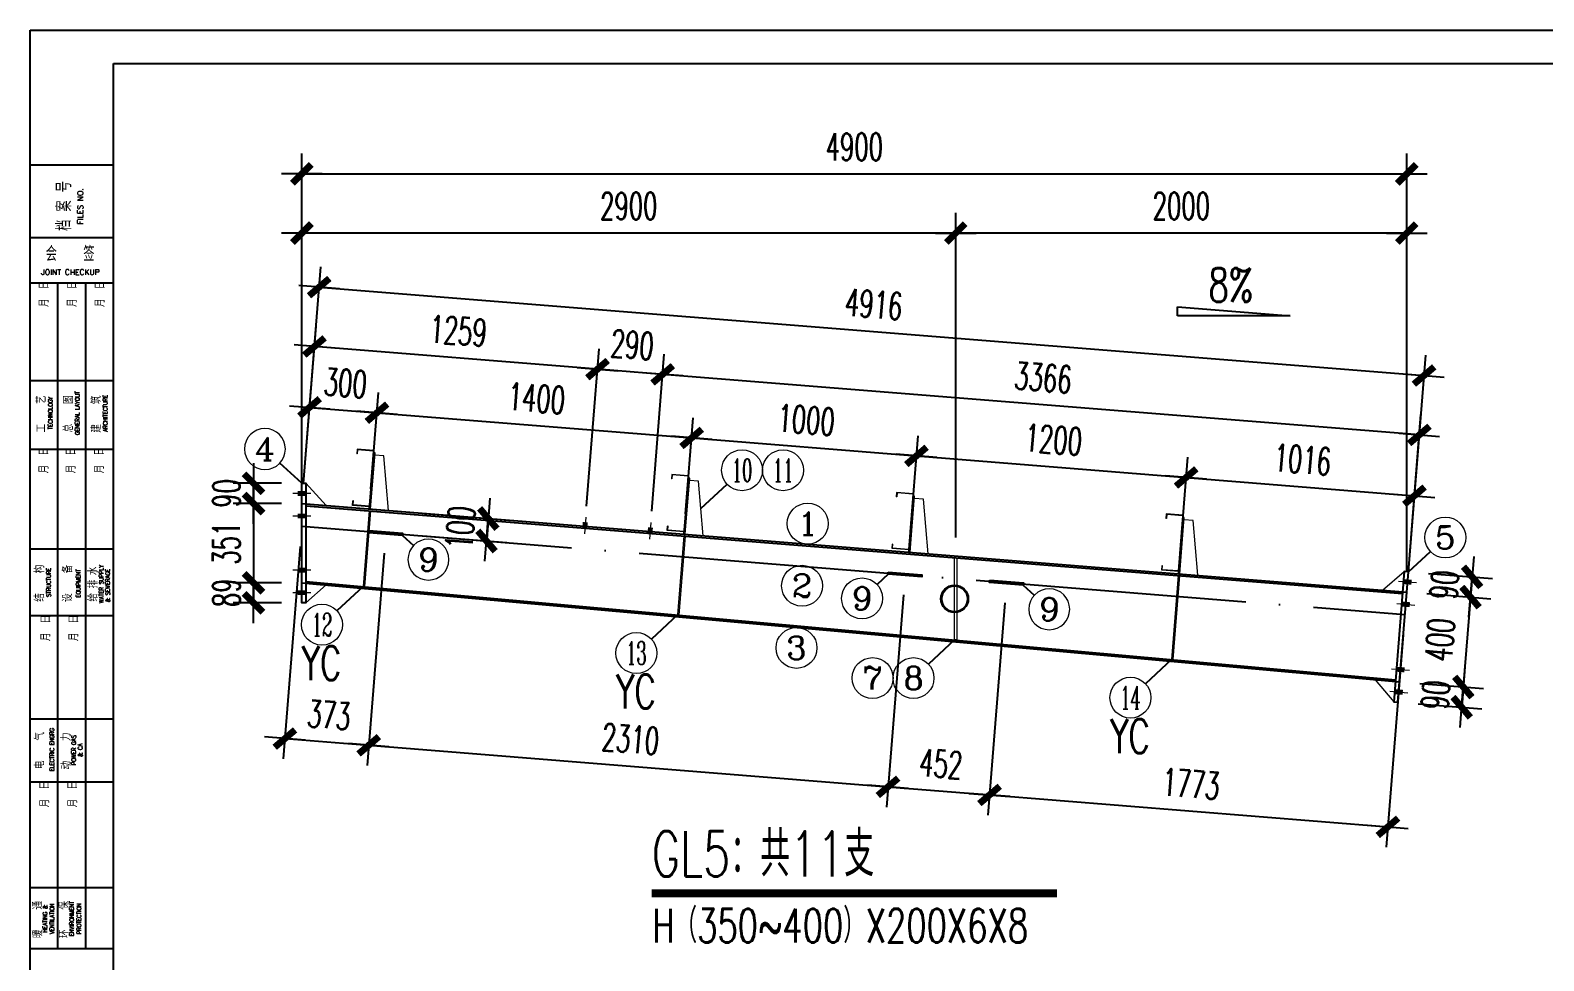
# Model space of a CAD drawing. Header units: inches. Extents: x 129725932 to 129894734, y 55771230 to 55809283.
# Drawn here: x 129839924 to 129846636, y 55805156 to 55809283 of the extents above; entities that cross this region are included whole.
import ezdxf
from ezdxf.enums import TextEntityAlignment as Align

# ---------------------------------------------------------------- set-up
doc = ezdxf.new("R2010")
doc.units = ezdxf.units.IN
doc.header["$MEASUREMENT"] = 0
doc.linetypes.add('ACAD_ISO04W100', pattern=[30, 24, -3, 0, -3])
for name, color, linetype in [('8', 4, 'Continuous'), ('TK', 140, 'Continuous'), ('尺寸标注', 8, 'Continuous'), ('文字', 4, 'Continuous'), ('细线', 37, 'Continuous'), ('轴线', 1, 'ACAD_ISO04W100'), ('钢柱', 6, 'Continuous'), ('钢梁', 3, 'Continuous')]:
    doc.layers.add(name, color=color, linetype=linetype)
for name, color, linetype, lineweight in [('Bolt', 252, 'Continuous', 9), ('灰线', 253, 'Continuous', 5), ('钢架', 7, 'Continuous', 25), ('黄线', 2, 'Continuous', 13)]:
    doc.layers.add(name, color=color, linetype=linetype, lineweight=lineweight)
doc.styles.add('ARIAL', font='swisscl.ttf', dxfattribs={"width": 0.7})
doc.styles.add('COMPLEX', font='COMPLEX')
doc.styles.add('DIM_FONT', font='romans.shx', dxfattribs={"width": 0.618, "bigfont": '1hztxt.shx'})
doc.styles.add('HZ1', font='romand.shx', dxfattribs={"width": 0.7, "height": 300, "bigfont": 'hzxy.shx'})
doc.styles.add('HZXY', font='romand.shx', dxfattribs={"bigfont": 'hzxy.shx'})
doc.styles.add('ROMANC', font='romanc.shx', dxfattribs={"width": 0.8, "bigfont": 'hztxt.shx'})
doc.styles.add('ROMAND', font='ROMAND.shx', dxfattribs={"width": 0.85})
doc.dimstyles.new('WGH(1)', dxfattribs={"dimscale": 1.2, "dimtxt": 100, "dimasz": 0.5, "dimexe": 75, "dimexo": 75, "dimgap": 50, "dimtad": 1, "dimdec": 0, "dimzin": 0, "dimdsep": 46, "dimtxsty": 'DIM_FONT', "dimblk1": '_DIMX', "dimblk2": '_DIMX', "dimsah": 1, "dimcen": 0.09, "dimclrd": 3, "dimclre": 3, "dimclrt": 7, "dimadec": 0, "dimazin": 0, "dimtfac": 1, "dimtdec": 0, "dimtix": 1, "dimtmove": 2, "dimatfit": 3, "dimldrblk": '_DIMX', "dimfxl": 0, "dimtolj": 1, "dimtzin": 0, "dimarcsym": 0})

# ---------------------------------------------------------------- blocks, each defined once
blk = doc.blocks.new('TK')
at = {"layer": 'TK', "lineweight": -3}
for p, q in [((6334425.8, 2858636.6), (6334425.8, 2870306.6)), ((6334425.8, 2858636.6), (6334425.8, 2870306.6)), ((6334425.8, 2870306.6), (6350948.5, 2870306.6)), ((6334425.8, 2870306.6), (6350948.5, 2870306.6)), ((6334425.8, 2870306.6), (6350948.5, 2870306.6)), ((6334425.8, 2870306.6), (6350948.5, 2870306.6)), ((6334917, 2858833.1), (6334917, 2870110.2)), ((6334917, 2858833.1), (6334917, 2870110.2)), ((6334917, 2870110.2), (6350752, 2870110.2)), ((6334917, 2870110.2), (6350752, 2870110.2)), ((6334425.8, 2869513), (6334917, 2869513)), ((6334917, 2869080.6), (6334425.8, 2869080.6)), ((6334917, 2868812.9), (6334425.8, 2868812.9)), ((6334589.5, 2864883.6), (6334589.5, 2868812.9)), ((6334753.1, 2864883.6), (6334753.1, 2868812.9)), ((6334917, 2868236.4), (6334425.8, 2868236.4)), ((6334917, 2867830.6), (6334425.8, 2867830.6)), ((6334917, 2867241.9), (6334425.8, 2867241.9)), ((6334917, 2866848.3), (6334425.8, 2866848.3)), ((6334917, 2866238.1), (6334425.8, 2866238.1)), ((6334917, 2865866), (6334425.8, 2865866)), ((6334917, 2865243.8), (6334425.8, 2865243.8)), ((6334917, 2864883.6), (6334425.8, 2864883.6))]:
    blk.add_line(p, q, dxfattribs=at)
at = {"layer": 'TK', "lineweight": -3, "style": 'HZ1', "text_generation_flag": 6, "width": 0.8}
blk.add_text('档 案 号', height=87.04, rotation=270, dxfattribs=at).set_placement((6334668, 2869122.3))
at = {"layer": 'TK', "lineweight": -3, "text_generation_flag": 6}
for s, height, rotation, style, width, p in [('FILES NO.', 32.64, 270, 'ROMANC', 1, (6334737.3, 2869267.3)), ('会   签', 87.04, 180, 'HZ1', 0.8, (6334661.2, 2868943.4)), ('JOINT CHECKUP', 32.639, 180, 'ROMANC', 1, (6334662.5, 2868862)), ('  月  日', 49.12, 270, 'HZ1', 0.8, (6334533.8, 2868723.8)), ('  月  日', 49.12, 270, 'HZ1', 0.8, (6334699.7, 2868723.8)), ('  月  日', 49.12, 270, 'HZ1', 0.8, (6334864.7, 2868723.5)), ('工    艺', 49.12, 270, 'HZ1', 0.8, (6334517.5, 2868041.6)), ('TECHNOLOGY', 25.54, 270, 'ROMAND', 0.8, (6334557.9, 2868046.6)), ('总    图', 49.12, 270, 'HZ1', 0.8, (6334677.8, 2868041.6)), ('GENERAL LAYOUT', 25.54, 270, 'ROMAND', 0.8, (6334717.3, 2868046.6)), ('建    筑', 49.12, 270, 'HZ1', 0.8, (6334842.4, 2868040.1)), ('ARCHITECTURE', 25.54, 270, 'ROMAND', 0.8, (6334881.5, 2868045.1)), ('  月  日', 49.12, 270, 'HZ1', 0.8, (6334533.1, 2867741.2)), ('  月  日', 49.12, 270, 'HZ1', 0.8, (6334693.4, 2867741.2)), ('  月  日', 49.12, 270, 'HZ1', 0.8, (6334860.6, 2867741.2)), ('结    构', 49.12, 270, 'HZ1', 0.8, (6334507.3, 2867041.6)), ('设    备', 49.12, 270, 'HZ1', 0.8, (6334672.6, 2867041)), ('WATER SUPPLY', 25.54, 270, 'ROMAND', 0.8, (6334858, 2867037.5)), ('STRUCTURE', 25.54, 270, 'ROMAND', 0.8, (6334547.3, 2867046.6)), ('EQUIPMENT', 25.54, 270, 'ROMAND', 0.8, (6334722.5, 2867040.8)), ('给 排 水', 49.12, 270, 'HZ1', 0.8, (6334822.6, 2867036.6)), ('& SEWERAGE', 25.54, 270, 'ROMAND', 0.8, (6334896.1, 2867028)), ('  月  日', 49.12, 270, 'HZ1', 0.8, (6334544.1, 2866750.4)), ('  月  日', 49.12, 270, 'HZ1', 0.8, (6334709.4, 2866750.4)), ('ELECTRIC ENGRG', 25.54, 270, 'ROMAND', 0.8, (6334566.1, 2866058.5)), ('电    气', 49.12, 270, 'HZ1', 0.8, (6334508.2, 2866053.5)), ('动    力', 49.12, 270, 'HZ1', 0.8, (6334664, 2866050.9)), ('POWER GAS', 25.54, 270, 'ROMAND', 0.8, (6334695.6, 2866055.9)), ('& CA', 26.11, 270, 'ROMAND', 0.8, (6334733.7, 2866055.9)), ('  月  日', 49.12, 270, 'HZ1', 0.8, (6334537.2, 2865769.1)), ('  月  日', 49.12, 270, 'HZ1', 0.8, (6334702.5, 2865769.1)), ('暖    通', 49.12, 270, 'HZ1', 0.8, (6334496.5, 2865055.6)), ('HEATING &', 25.54, 270, 'ROMAND', 0.8, (6334525.8, 2865060.6)), ('VENTILATION', 25.54, 270, 'ROMAND', 0.8, (6334567.2, 2865060.6)), ('环    保', 49.12, 270, 'HZ1', 0.8, (6334652.7, 2865055.6)), ('ENVIRONMENT', 25.54, 270, 'ROMAND', 0.8, (6334683.4, 2865060.6)), ('PROTECTION', 25.54, 270, 'ROMAND', 0.8, (6334726.4, 2865060.6))]:
    blk.add_text(s, height=height, rotation=rotation, dxfattribs=dict(at, style=style, width=width)).set_placement(p, align=Align.CENTER)
at = {"layer": 'TK', "lineweight": -3}
for tag, height, style, width, p in [('DISCIPLINE', 58.9, 'HZXY', 1, (6349472.7, 2859435.4)), ('PROJECT-NAME', 98.2, 'HZXY', 0.8, (6344531.8, 2859366.2)), ('ITEM-NAME', 98.2, 'HZXY', 0.8, (6346423, 2859369.9)), ('STATUS', 58.9, 'HZXY', 0.8, (6350406.5, 2859350.8)), ('版本号', 58.9, 'HZXY', 1, (6342281.9, 2859251.5)), ('REWORK-DATE', 58.9, 'ARIAL', 1, (6342814.4, 2859259)), ('DRAWING-TITLE', 98.2, 'HZXY', 0.8, (6347969.5, 2859229.5)), ('SCALE', 58.9, 'ARIAL', 1, (6349470.2, 2859271.1)), ('版本号', 58.9, 'HZXY', 1, (6342281.9, 2859078.2)), ('REWORK-DATE', 58.9, 'ARIAL', 1, (6342814.4, 2859087.1)), ('DRAWING-TITLE', 98.2, 'HZXY', 0.8, (6347970.5, 2859098.8)), ('DATE', 58.9, 'ARIAL', 1, (6349468, 2859092.1)), ('DRAWING-TITLE', 98.2, 'HZXY', 0.8, (6347972.1, 2858962.5)), ('PROJECT-NUMBER', 58.9, 'ARIAL', 0.9, (6350395.7, 2859013.3)), ('版本号', 58.9, 'HZXY', 1, (6342281.9, 2858912.2)), ('REWORK-DATE', 58.9, 'ARIAL', 1, (6342814.4, 2858915.2)), ('DRAWING-NUMBER', 58.9, 'ARIAL', 1, (6349470.8, 2858922))]:
    blk.add_attdef(tag, text='', height=height, dxfattribs=dict(at, style=style, width=width)).set_placement(p, align=Align.MIDDLE)
blk = doc.blocks.new('CC250')
at = {"layer": '黄线'}
for p, q in [((128542907.6, 56084303.2), (128542982.2, 56084310.7)), ((128542907.6, 56084303.2), (128542932.4, 56084054.5)), ((128542910, 56084301.3), (128542980.2, 56084308.3)), ((128542910, 56084301.3), (128542934.4, 56084056.9)), ((128542980.2, 56084308.3), (128542982, 56084290.6)), ((128542982.2, 56084310.7), (128542984.2, 56084290.8)), ((128542847.9, 56084036), (128542863.8, 56084278.8)), ((128542863.8, 56084278.8), (128542903.6, 56084282.7)), ((128542902.6, 56084292.7), (128542908.6, 56084293.3)), ((128542927.5, 56084043.9), (128542902.6, 56084292.7)), ((128542906.6, 56084252.9), (128542914.7, 56084253.7)), ((128542933.4, 56084044.5), (128542908.6, 56084293.3)), ((128542982, 56084290.6), (128542984.2, 56084290.8)), ((128542921.5, 56084103.6), (128542929.6, 56084104.4)), ((128542933.4, 56084044.5), (128542847.9, 56084036)), ((128542932.4, 56084054.5), (128543007.1, 56084061.9)), ((128542934.4, 56084056.9), (128543004.7, 56084063.9)), ((128543002.9, 56084081.6), (128543005.1, 56084081.8)), ((128543004.7, 56084063.9), (128543002.9, 56084081.6)), ((128543007.1, 56084061.9), (128543005.1, 56084081.8))]:
    blk.add_line(p, q, dxfattribs=at)
at = {"layer": '黄线', "const_width": 14}
for points in [[(128542906.6, 56084252.9), (128542914.7, 56084253.7)], [(128542921.5, 56084103.6), (128542929.6, 56084104.4)]]:
    blk.add_lwpolyline(points, dxfattribs=at)
blk = doc.blocks.new('轴线标号')
at = {"lineweight": 13}
blk.add_circle((0, 0), 0.5, dxfattribs=at)
at = {"layer": '钢架', "lineweight": 13, "style": 'COMPLEX', "width": 1.041667}
blk.add_attdef('A', text='', height=0.56, dxfattribs=at).set_placement((-0.25, -0.28), (0.25, -0.28), align=Align.FIT)
blk = doc.blocks.new('_DIMX')
blk.add_line((-150, 0), (150, 0))
at = {"const_width": 50}
blk.add_lwpolyline([(-70, -70), (70, 70)], dxfattribs=at)
blk = doc.blocks.new('*D580')
at = {"layer": 'Defpoints', "color": 0}
for p in [(129841128.3, 55807273.8), (129840913.9, 55807183.8), (129841128.3, 55807183.8)]:
    blk.add_point(p, dxfattribs=at)
at = {"layer": '尺寸标注', "color": 3, "lineweight": -2}
for p, q in [((129841038.3, 55807273.8), (129840823.9, 55807273.8)), ((129840913.9, 55807274.4), (129840913.9, 55807275)), ((129840913.9, 55807273.8), (129840913.9, 55807183.8)), ((129841038.3, 55807183.8), (129840823.9, 55807183.8)), ((129840913.9, 55807183.2), (129840913.9, 55807182.6))]:
    blk.add_line(p, q, dxfattribs=at)
at = {"layer": '尺寸标注', "color": 3, "lineweight": -2, "xscale": 0.5999999999999995, "yscale": 0.5999999999999995, "zscale": 0.5999999999999995}
for p, rotation in [((129840913.9, 55807273.8), 270), ((129840913.9, 55807183.8), 90)]:
    blk.add_blockref('_DIMX', p, dxfattribs=dict(at, rotation=rotation))
at = {"layer": '尺寸标注', "color": 7, "insert": (129840793.9, 55807228.8), "char_height": 120, "attachment_point": 5, "rotation": 90, "style": 'DIM_FONT'}
blk.add_mtext('\\A1;90', dxfattribs=at)
blk = doc.blocks.new('*D581')
at = {"layer": 'Defpoints', "color": 0}
for p in [(129841128.3, 55807183.8), (129840913.9, 55806832.7), (129841128.3, 55806832.7)]:
    blk.add_point(p, dxfattribs=at)
at = {"layer": '尺寸标注', "color": 3, "lineweight": -2}
for p, q in [((129841038.3, 55807183.8), (129840823.9, 55807183.8)), ((129840913.9, 55807183.2), (129840913.9, 55806833.3)), ((129841038.3, 55806832.7), (129840823.9, 55806832.7))]:
    blk.add_line(p, q, dxfattribs=at)
at = {"layer": '尺寸标注', "color": 3, "lineweight": -2, "xscale": 0.5999999999999995, "yscale": 0.5999999999999995, "zscale": 0.5999999999999995}
for p, rotation in [((129840913.9, 55807183.8), 90), ((129840913.9, 55806832.7), 270)]:
    blk.add_blockref('_DIMX', p, dxfattribs=dict(at, rotation=rotation))
at = {"layer": '尺寸标注', "color": 7, "insert": (129840793.9, 55807008.2), "char_height": 120, "attachment_point": 5, "rotation": 90, "style": 'DIM_FONT'}
blk.add_mtext('\\A1;351', dxfattribs=at)
blk = doc.blocks.new('*D582')
at = {"layer": 'Defpoints', "color": 0}
for p in [(129841128.3, 55806832.7), (129840913.9, 55806743.8), (129841128.3, 55806743.8)]:
    blk.add_point(p, dxfattribs=at)
at = {"layer": '尺寸标注', "color": 3, "lineweight": -2}
for p, q in [((129841038.3, 55806832.7), (129840823.9, 55806832.7)), ((129840913.9, 55806833.3), (129840913.9, 55806833.9)), ((129840913.9, 55806832.7), (129840913.9, 55806743.8)), ((129841038.3, 55806743.8), (129840823.9, 55806743.8)), ((129840913.9, 55806743.2), (129840913.9, 55806742.6))]:
    blk.add_line(p, q, dxfattribs=at)
at = {"layer": '尺寸标注', "color": 3, "lineweight": -2, "xscale": 0.5999999999999995, "yscale": 0.5999999999999995, "zscale": 0.5999999999999995}
for p, rotation in [((129840913.9, 55806832.7), 270), ((129840913.9, 55806743.8), 90)]:
    blk.add_blockref('_DIMX', p, dxfattribs=dict(at, rotation=rotation))
at = {"layer": '尺寸标注', "color": 7, "insert": (129840793.9, 55806788.2), "char_height": 120, "attachment_point": 5, "rotation": 90, "style": 'DIM_FONT'}
blk.add_mtext('\\A1;89', dxfattribs=at)
blk = doc.blocks.new('*D583')
at = {"layer": 'Defpoints', "color": 0}
for p in [(129846035.5, 55806881.5), (129846028.3, 55806791.8), (129846311.1, 55806769.2)]:
    blk.add_point(p, dxfattribs=at)
at = {"layer": '尺寸标注', "color": 3, "lineweight": -2}
for p, q in [((129846125.2, 55806874.3), (129846408, 55806851.7)), ((129846318.2, 55806858.9), (129846311.1, 55806769.2)), ((129846318.3, 55806859.5), (129846318.3, 55806860.1)), ((129846118, 55806784.6), (129846400.8, 55806762)), ((129846311, 55806768.6), (129846311, 55806768))]:
    blk.add_line(p, q, dxfattribs=at)
at = {"layer": '尺寸标注', "color": 3, "lineweight": -2, "xscale": 0.5999999999999995, "yscale": 0.5999999999999995, "zscale": 0.5999999999999995}
for p, rotation in [((129846318.2, 55806858.9), 265.4260787612809), ((129846311.1, 55806769.2), 85.42607876128093)]:
    blk.add_blockref('_DIMX', p, dxfattribs=dict(at, rotation=rotation))
at = {"layer": '尺寸标注', "color": 7, "insert": (129846195, 55806823.6), "char_height": 120, "attachment_point": 5, "rotation": 85.42608, "style": 'DIM_FONT'}
blk.add_mtext('\\A1;90', dxfattribs=at)
blk = doc.blocks.new('*D584')
at = {"layer": 'Defpoints', "color": 0}
for p in [(129846028.3, 55806791.8), (129845996.4, 55806393.1), (129846279.2, 55806370.4)]:
    blk.add_point(p, dxfattribs=at)
at = {"layer": '尺寸标注', "color": 3, "lineweight": -2}
for p, q in [((129846118, 55806784.6), (129846400.8, 55806762)), ((129846311, 55806768.6), (129846279.2, 55806371)), ((129846086.1, 55806385.9), (129846368.9, 55806363.3))]:
    blk.add_line(p, q, dxfattribs=at)
at = {"layer": '尺寸标注', "color": 3, "lineweight": -2, "xscale": 0.5999999999999995, "yscale": 0.5999999999999995, "zscale": 0.5999999999999995}
for p, rotation in [((129846311.1, 55806769.2), 85.42607876130342), ((129846279.2, 55806370.4), 265.4260787613034)]:
    blk.add_blockref('_DIMX', p, dxfattribs=dict(at, rotation=rotation))
at = {"layer": '尺寸标注', "color": 7, "insert": (129846175.5, 55806579.4), "char_height": 120, "attachment_point": 5, "rotation": 85.42608, "style": 'DIM_FONT'}
blk.add_mtext('\\A1;400', dxfattribs=at)
blk = doc.blocks.new('*D585')
at = {"layer": 'Defpoints', "color": 0}
for p in [(129845996.4, 55806393.1), (129845989.2, 55806303.3), (129846272, 55806280.7)]:
    blk.add_point(p, dxfattribs=at)
at = {"layer": '尺寸标注', "color": 3, "lineweight": -2}
for p, q in [((129846086.1, 55806385.9), (129846368.9, 55806363.3)), ((129846279.2, 55806370.4), (129846272, 55806280.7)), ((129846279.2, 55806371), (129846279.3, 55806371.6)), ((129846078.9, 55806296.2), (129846361.7, 55806273.6)), ((129846271.9, 55806280.1), (129846271.9, 55806279.5))]:
    blk.add_line(p, q, dxfattribs=at)
at = {"layer": '尺寸标注', "color": 3, "lineweight": -2, "xscale": 0.5999999999999995, "yscale": 0.5999999999999995, "zscale": 0.5999999999999995}
for p, rotation in [((129846279.2, 55806370.4), 265.4260787613034), ((129846272, 55806280.7), 85.42607876130342)]:
    blk.add_blockref('_DIMX', p, dxfattribs=dict(at, rotation=rotation))
at = {"layer": '尺寸标注', "color": 7, "insert": (129846156, 55806335.2), "char_height": 120, "attachment_point": 5, "rotation": 85.42608, "style": 'DIM_FONT'}
blk.add_mtext('\\A1;90', dxfattribs=at)
blk = doc.blocks.new('*D586')
at = {"layer": 'Defpoints', "color": 0}
for p in [(129841461.5, 55807586.8), (129841128.3, 55807183.8), (129841427.4, 55807159.9)]:
    blk.add_point(p, dxfattribs=at)
at = {"layer": '尺寸标注', "color": 3, "lineweight": -2}
for p, q in [((129841135.5, 55807273.5), (129841169.6, 55807700.4)), ((129841434.5, 55807249.6), (129841468.7, 55807676.5)), ((129841161.9, 55807610.8), (129841161.3, 55807610.8)), ((129841162.5, 55807610.7), (129841461.5, 55807586.8)), ((129841462.1, 55807586.8), (129841462.7, 55807586.7))]:
    blk.add_line(p, q, dxfattribs=at)
at = {"layer": '尺寸标注', "color": 3, "lineweight": -2, "xscale": 0.5999999999999995, "yscale": 0.5999999999999995, "zscale": 0.5999999999999995}
for p, rotation in [((129841162.5, 55807610.7), 355.4260776424089), ((129841461.5, 55807586.8), 175.4260776424089)]:
    blk.add_blockref('_DIMX', p, dxfattribs=dict(at, rotation=rotation))
at = {"layer": '尺寸标注', "color": 7, "insert": (129841321.6, 55807718.4), "char_height": 120, "attachment_point": 5, "rotation": 355.42608, "style": 'DIM_FONT'}
blk.add_mtext('\\A1;300', dxfattribs=at)
blk = doc.blocks.new('*D587')
at = {"layer": 'Defpoints', "color": 0}
for p in [(129842857, 55807475.2), (129841427.4, 55807159.9), (129842822.9, 55807048.2)]:
    blk.add_point(p, dxfattribs=at)
at = {"layer": '尺寸标注', "color": 3, "lineweight": -2}
for p, q in [((129841434.5, 55807249.6), (129841468.7, 55807676.5)), ((129841462.1, 55807586.8), (129842856.5, 55807475.2)), ((129842830.1, 55807137.9), (129842864.2, 55807564.9))]:
    blk.add_line(p, q, dxfattribs=at)
at = {"layer": '尺寸标注', "color": 3, "lineweight": -2, "xscale": 0.5999999999999995, "yscale": 0.5999999999999995, "zscale": 0.5999999999999995}
for p, rotation in [((129841461.5, 55807586.8), 175.4260776424077), ((129842857, 55807475.2), 355.4260776424077)]:
    blk.add_blockref('_DIMX', p, dxfattribs=dict(at, rotation=rotation))
at = {"layer": '尺寸标注', "color": 7, "insert": (129842168.8, 55807650.6), "char_height": 120, "attachment_point": 5, "rotation": 355.42608, "style": 'DIM_FONT'}
blk.add_mtext('\\A1;1400', dxfattribs=at)
blk = doc.blocks.new('*D588')
at = {"layer": 'Defpoints', "color": 0}
for p in [(129843853.9, 55807395.4), (129842822.9, 55807048.2), (129843819.7, 55806968.5)]:
    blk.add_point(p, dxfattribs=at)
at = {"layer": '尺寸标注', "color": 3, "lineweight": -2}
for p, q in [((129842830.1, 55807137.9), (129842864.2, 55807564.9)), ((129842857.6, 55807475.1), (129843853.3, 55807395.5)), ((129843826.9, 55807058.2), (129843861, 55807485.1))]:
    blk.add_line(p, q, dxfattribs=at)
at = {"layer": '尺寸标注', "color": 3, "lineweight": -2, "xscale": 0.5999999999999995, "yscale": 0.5999999999999995, "zscale": 0.5999999999999995}
for p, rotation in [((129842857, 55807475.2), 175.4260776424077), ((129843853.9, 55807395.4), 355.4260776424077)]:
    blk.add_blockref('_DIMX', p, dxfattribs=dict(at, rotation=rotation))
at = {"layer": '尺寸标注', "color": 7, "insert": (129843365, 55807554.9), "char_height": 120, "attachment_point": 5, "rotation": 355.42608, "style": 'DIM_FONT'}
blk.add_mtext('\\A1;1000', dxfattribs=at)
blk = doc.blocks.new('*D589')
at = {"layer": 'Defpoints', "color": 0}
for p in [(129845050, 55807299.7), (129843819.7, 55806968.5), (129845015.9, 55806872.8)]:
    blk.add_point(p, dxfattribs=at)
at = {"layer": '尺寸标注', "color": 3, "lineweight": -2}
for p, q in [((129843826.9, 55807058.2), (129843861, 55807485.1)), ((129843854.5, 55807395.4), (129845049.4, 55807299.8)), ((129845023.1, 55806962.5), (129845057.2, 55807389.4))]:
    blk.add_line(p, q, dxfattribs=at)
at = {"layer": '尺寸标注', "color": 3, "lineweight": -2, "xscale": 0.5999999999999995, "yscale": 0.5999999999999995, "zscale": 0.5999999999999995}
for p, rotation in [((129843853.9, 55807395.4), 175.4260776424077), ((129845050, 55807299.7), 355.4260776424077)]:
    blk.add_blockref('_DIMX', p, dxfattribs=dict(at, rotation=rotation))
at = {"layer": '尺寸标注', "color": 7, "insert": (129844461.5, 55807467.2), "char_height": 120, "attachment_point": 5, "rotation": 355.42608, "style": 'DIM_FONT'}
blk.add_mtext('\\A1;1200', dxfattribs=at)
blk = doc.blocks.new('*D590')
at = {"layer": 'Defpoints', "color": 0}
for p in [(129846062.5, 55807218.7), (129845015.9, 55806872.8), (129846028.3, 55806791.8)]:
    blk.add_point(p, dxfattribs=at)
at = {"layer": '尺寸标注', "color": 3, "lineweight": -2}
for p, q in [((129845023.1, 55806962.5), (129845057.2, 55807389.4)), ((129845050.6, 55807299.7), (129846061.9, 55807218.8)), ((129846035.5, 55806881.5), (129846069.6, 55807308.4))]:
    blk.add_line(p, q, dxfattribs=at)
at = {"layer": '尺寸标注', "color": 3, "lineweight": -2, "xscale": 0.5999999999999995, "yscale": 0.5999999999999995, "zscale": 0.5999999999999995}
for p, rotation in [((129845050, 55807299.7), 175.4260776424077), ((129846062.5, 55807218.7), 355.4260776424077)]:
    blk.add_blockref('_DIMX', p, dxfattribs=dict(at, rotation=rotation))
at = {"layer": '尺寸标注', "color": 7, "insert": (129845565.8, 55807378.8), "char_height": 120, "attachment_point": 5, "rotation": 355.42608, "style": 'DIM_FONT'}
blk.add_mtext('\\A1;1016', dxfattribs=at)
blk = doc.blocks.new('*D591')
at = {"layer": 'Defpoints', "color": 0}
for p in [(129842728.6, 55807757.1), (129842672.8, 55807060.2), (129846028.3, 55806791.8)]:
    blk.add_point(p, dxfattribs=at)
at = {"layer": '尺寸标注', "color": 3, "lineweight": -2}
for p, q in [((129842680, 55807149.9), (129842735.8, 55807846.8)), ((129846083.5, 55807488.7), (129842729.2, 55807757)), ((129846035.5, 55806881.5), (129846091.2, 55807578.3))]:
    blk.add_line(p, q, dxfattribs=at)
at = {"layer": '尺寸标注', "color": 3, "lineweight": -2, "xscale": 0.5999999999999995, "yscale": 0.5999999999999995, "zscale": 0.5999999999999995}
for p, rotation in [((129842728.6, 55807757.1), 175.4260787593139), ((129846084.1, 55807488.6), 355.4260787593138)]:
    blk.add_blockref('_DIMX', p, dxfattribs=dict(at, rotation=rotation))
at = {"layer": '尺寸标注', "color": 7, "insert": (129844415.9, 55807742.5), "char_height": 120, "attachment_point": 5, "rotation": 355.42608, "style": 'DIM_FONT'}
blk.add_mtext('\\A1;3366', dxfattribs=at)
blk = doc.blocks.new('*D592')
at = {"layer": 'Defpoints', "color": 0}
for p in [(129842439.5, 55807780.2), (129842383.8, 55807083.4), (129842672.8, 55807060.2)]:
    blk.add_point(p, dxfattribs=at)
at = {"layer": '尺寸标注', "color": 3, "lineweight": -2}
for p, q in [((129842390.9, 55807173.1), (129842446.7, 55807869.9)), ((129842680, 55807149.9), (129842735.8, 55807846.8)), ((129842438.9, 55807780.2), (129842438.3, 55807780.3)), ((129842728.6, 55807757.1), (129842439.5, 55807780.2)), ((129842729.2, 55807757), (129842729.8, 55807757))]:
    blk.add_line(p, q, dxfattribs=at)
at = {"layer": '尺寸标注', "color": 3, "lineweight": -2, "xscale": 0.5999999999999995, "yscale": 0.5999999999999995, "zscale": 0.5999999999999995}
for p, rotation in [((129842439.5, 55807780.2), 355.4260787593147), ((129842728.6, 55807757.1), 175.4260787593147)]:
    blk.add_blockref('_DIMX', p, dxfattribs=dict(at, rotation=rotation))
at = {"layer": '尺寸标注', "color": 7, "insert": (129842593.6, 55807888.2), "char_height": 120, "attachment_point": 5, "rotation": 355.42608, "style": 'DIM_FONT'}
blk.add_mtext('\\A1;290', dxfattribs=at)
blk = doc.blocks.new('*D593')
at = {"layer": 'Defpoints', "color": 0}
for p in [(129841184.1, 55807880.6), (129841128.3, 55807183.8), (129842383.8, 55807083.4)]:
    blk.add_point(p, dxfattribs=at)
at = {"layer": '尺寸标注', "color": 3, "lineweight": -2}
for p, q in [((129841135.5, 55807273.5), (129841191.2, 55807970.3)), ((129842438.9, 55807780.2), (129841184.7, 55807880.6)), ((129842390.9, 55807173.1), (129842446.7, 55807869.9))]:
    blk.add_line(p, q, dxfattribs=at)
at = {"layer": '尺寸标注', "color": 3, "lineweight": -2, "xscale": 0.5999999999999995, "yscale": 0.5999999999999995, "zscale": 0.5999999999999995}
for p, rotation in [((129841184.1, 55807880.6), 175.4260787593147), ((129842439.5, 55807780.2), 355.4260787593147)]:
    blk.add_blockref('_DIMX', p, dxfattribs=dict(at, rotation=rotation))
at = {"layer": '尺寸标注', "color": 7, "insert": (129841821.4, 55807950), "char_height": 120, "attachment_point": 5, "rotation": 355.42608, "style": 'DIM_FONT'}
blk.add_mtext('\\A1;1259', dxfattribs=at)
blk = doc.blocks.new('*D594')
at = {"layer": 'Defpoints', "color": 0}
for p in [(129846105.1, 55807751.9), (129841128.3, 55807183.8), (129846028.3, 55806791.8)]:
    blk.add_point(p, dxfattribs=at)
at = {"layer": '尺寸标注', "color": 3, "lineweight": -2}
for p, q in [((129841135.5, 55807273.5), (129841212.3, 55808233.6)), ((129841205.7, 55808143.9), (129846104.5, 55807752)), ((129846035.5, 55806881.5), (129846112.3, 55807841.6))]:
    blk.add_line(p, q, dxfattribs=at)
at = {"layer": '尺寸标注', "color": 3, "lineweight": -2, "xscale": 0.5999999999999995, "yscale": 0.5999999999999995, "zscale": 0.5999999999999995}
for p, rotation in [((129841205.1, 55808143.9), 175.4260787541089), ((129846105.1, 55807751.9), 355.426078754109)]:
    blk.add_blockref('_DIMX', p, dxfattribs=dict(at, rotation=rotation))
at = {"layer": '尺寸标注', "color": 7, "insert": (129843664.7, 55808067.5), "char_height": 120, "attachment_point": 5, "rotation": 355.42608, "style": 'DIM_FONT'}
blk.add_mtext('\\A1;4916', dxfattribs=at)
blk = doc.blocks.new('*D595')
at = {"layer": 'Defpoints', "color": 0}
for p in [(129844028.3, 55808383.6), (129844028.3, 55806943.4), (129846028.3, 55806791.8)]:
    blk.add_point(p, dxfattribs=at)
at = {"layer": '尺寸标注', "color": 3, "lineweight": -2}
for p, q in [((129844028.3, 55807033.4), (129844028.3, 55808473.6)), ((129846028.3, 55806881.8), (129846028.3, 55808473.6)), ((129846027.7, 55808383.6), (129844028.9, 55808383.6))]:
    blk.add_line(p, q, dxfattribs=at)
at = {"layer": '尺寸标注', "color": 3, "lineweight": -2, "xscale": 0.5999999999999995, "yscale": 0.5999999999999995, "zscale": 0.5999999999999995, "rotation": 180}
blk.add_blockref('_DIMX', (129844028.3, 55808383.6), dxfattribs=at)
at = {"layer": '尺寸标注', "color": 3, "lineweight": -2, "xscale": 0.5999999999999995, "yscale": 0.5999999999999995, "zscale": 0.5999999999999995}
blk.add_blockref('_DIMX', (129846028.3, 55808383.6), dxfattribs=at)
at = {"layer": '尺寸标注', "color": 7, "insert": (129845028.3, 55808503.6), "char_height": 120, "attachment_point": 5, "style": 'DIM_FONT'}
blk.add_mtext('\\A1;2000', dxfattribs=at)
blk = doc.blocks.new('*D596')
at = {"layer": 'Defpoints', "color": 0}
for p in [(129841128.3, 55808383.6), (129841128.3, 55807183.8), (129844028.3, 55806943.4)]:
    blk.add_point(p, dxfattribs=at)
at = {"layer": '尺寸标注', "color": 3, "lineweight": -2}
for p, q in [((129841128.3, 55807273.8), (129841128.3, 55808473.6)), ((129844028.3, 55807033.4), (129844028.3, 55808473.6)), ((129844027.7, 55808383.6), (129841128.9, 55808383.6))]:
    blk.add_line(p, q, dxfattribs=at)
at = {"layer": '尺寸标注', "color": 3, "lineweight": -2, "xscale": 0.5999999999999995, "yscale": 0.5999999999999995, "zscale": 0.5999999999999995, "rotation": 180}
blk.add_blockref('_DIMX', (129841128.3, 55808383.6), dxfattribs=at)
at = {"layer": '尺寸标注', "color": 3, "lineweight": -2, "xscale": 0.5999999999999995, "yscale": 0.5999999999999995, "zscale": 0.5999999999999995}
blk.add_blockref('_DIMX', (129844028.3, 55808383.6), dxfattribs=at)
at = {"layer": '尺寸标注', "color": 7, "insert": (129842578.3, 55808503.6), "char_height": 120, "attachment_point": 5, "style": 'DIM_FONT'}
blk.add_mtext('\\A1;2900', dxfattribs=at)
blk = doc.blocks.new('*D597')
at = {"layer": 'Defpoints', "color": 0}
for p in [(129846028.3, 55808646.2), (129841128.3, 55807183.8), (129846028.3, 55806791.8)]:
    blk.add_point(p, dxfattribs=at)
at = {"layer": '尺寸标注', "color": 3, "lineweight": -2}
for p, q in [((129841128.3, 55807273.8), (129841128.3, 55808736.2)), ((129846028.3, 55806881.8), (129846028.3, 55808736.2)), ((129841128.9, 55808646.2), (129846027.7, 55808646.2))]:
    blk.add_line(p, q, dxfattribs=at)
at = {"layer": '尺寸标注', "color": 3, "lineweight": -2, "xscale": 0.5999999999999995, "yscale": 0.5999999999999995, "zscale": 0.5999999999999995, "rotation": 180}
blk.add_blockref('_DIMX', (129841128.3, 55808646.2), dxfattribs=at)
at = {"layer": '尺寸标注', "color": 3, "lineweight": -2, "xscale": 0.5999999999999995, "yscale": 0.5999999999999995, "zscale": 0.5999999999999995}
blk.add_blockref('_DIMX', (129846028.3, 55808646.2), dxfattribs=at)
at = {"layer": '尺寸标注', "color": 7, "insert": (129843578.3, 55808766.2), "char_height": 120, "attachment_point": 5, "style": 'DIM_FONT'}
blk.add_mtext('\\A1;4900', dxfattribs=at)
blk = doc.blocks.new('*D598')
at = {"layer": 'Defpoints', "color": 0}
for p in [(129841128.3, 55807083.5), (129841500.1, 55807053.7), (129841424.8, 55806112)]:
    blk.add_point(p, dxfattribs=at)
at = {"layer": '尺寸标注', "color": 3, "lineweight": -2}
for p, q in [((129841121.1, 55806993.8), (129841045.8, 55806052)), ((129841492.9, 55806964), (129841417.6, 55806022.2)), ((129841053.6, 55806141.7), (129841424.2, 55806112))]:
    blk.add_line(p, q, dxfattribs=at)
at = {"layer": '尺寸标注', "color": 3, "lineweight": -2, "xscale": 0.5999999999999995, "yscale": 0.5999999999999995, "zscale": 0.5999999999999995}
for p, rotation in [((129841053, 55806141.7), 175.4260788081379), ((129841424.8, 55806112), 355.4260788081378)]:
    blk.add_blockref('_DIMX', p, dxfattribs=dict(at, rotation=rotation))
at = {"layer": '尺寸标注', "color": 7, "insert": (129841248.4, 55806246.4), "char_height": 120, "attachment_point": 5, "rotation": 355.42608, "style": 'DIM_FONT'}
blk.add_mtext('\\A1;373', dxfattribs=at)
blk = doc.blocks.new('*D599')
at = {"layer": 'Defpoints', "color": 0}
for p in [(129841500.1, 55807053.7), (129843803.1, 55806869.5), (129843727.8, 55805927.7)]:
    blk.add_point(p, dxfattribs=at)
at = {"layer": '尺寸标注', "color": 3, "lineweight": -2}
for p, q in [((129841492.9, 55806964), (129841417.6, 55806022.2)), ((129843796, 55806779.8), (129843720.6, 55805838)), ((129841425.4, 55806111.9), (129843727.2, 55805927.8))]:
    blk.add_line(p, q, dxfattribs=at)
at = {"layer": '尺寸标注', "color": 3, "lineweight": -2, "xscale": 0.5999999999999995, "yscale": 0.5999999999999995, "zscale": 0.5999999999999995}
for p, rotation in [((129841424.8, 55806112), 175.426078808136), ((129843727.8, 55805927.7), 355.426078808136)]:
    blk.add_blockref('_DIMX', p, dxfattribs=dict(at, rotation=rotation))
at = {"layer": '尺寸标注', "color": 7, "insert": (129842585.9, 55806139.5), "char_height": 120, "attachment_point": 5, "rotation": 355.42608, "style": 'DIM_FONT'}
blk.add_mtext('\\A1;2310', dxfattribs=at)
blk = doc.blocks.new('*D600')
at = {"layer": 'Defpoints', "color": 0}
for p in [(129843803.1, 55806869.5), (129844253.4, 55806833.5), (129844178.1, 55805891.7)]:
    blk.add_point(p, dxfattribs=at)
at = {"layer": '尺寸标注', "color": 3, "lineweight": -2}
for p, q in [((129843796, 55806779.8), (129843720.6, 55805838)), ((129844246.3, 55806743.7), (129844170.9, 55805802)), ((129843728.4, 55805927.7), (129844177.5, 55805891.7))]:
    blk.add_line(p, q, dxfattribs=at)
at = {"layer": '尺寸标注', "color": 3, "lineweight": -2, "xscale": 0.5999999999999995, "yscale": 0.5999999999999995, "zscale": 0.5999999999999995}
for p, rotation in [((129843727.8, 55805927.7), 175.426078808136), ((129844178.1, 55805891.7), 355.426078808136)]:
    blk.add_blockref('_DIMX', p, dxfattribs=dict(at, rotation=rotation))
at = {"layer": '尺寸标注', "color": 7, "insert": (129843962.5, 55806029.3), "char_height": 120, "attachment_point": 5, "rotation": 355.42608, "style": 'DIM_FONT'}
blk.add_mtext('\\A1;452', dxfattribs=at)
blk = doc.blocks.new('*D601')
at = {"layer": 'Defpoints', "color": 0}
for p in [(129844253.4, 55806833.5), (129846020.3, 55806692.1), (129845945, 55805750.3)]:
    blk.add_point(p, dxfattribs=at)
at = {"layer": '尺寸标注', "color": 3, "lineweight": -2}
for p, q in [((129844246.3, 55806743.7), (129844170.9, 55805802)), ((129846013.2, 55806602.4), (129845937.8, 55805660.6)), ((129844178.7, 55805891.6), (129845944.4, 55805750.4))]:
    blk.add_line(p, q, dxfattribs=at)
at = {"layer": '尺寸标注', "color": 3, "lineweight": -2, "xscale": 0.5999999999999995, "yscale": 0.5999999999999995, "zscale": 0.5999999999999995}
for p, rotation in [((129844178.1, 55805891.7), 175.426078808136), ((129845945, 55805750.3), 355.426078808136)]:
    blk.add_blockref('_DIMX', p, dxfattribs=dict(at, rotation=rotation))
at = {"layer": '尺寸标注', "color": 7, "insert": (129845071.1, 55805940.6), "char_height": 120, "attachment_point": 5, "rotation": 355.42608, "style": 'DIM_FONT'}
blk.add_mtext('\\A1;1773', dxfattribs=at)
blk = doc.blocks.new('*D655')
at = {"layer": 'Defpoints', "color": 0}
for p in [(129841582.9, 55807147.4), (129841955.1, 55807117.6), (129841574.9, 55807047.7)]:
    blk.add_point(p, dxfattribs=at)
at = {"layer": '尺寸标注', "color": 3, "lineweight": -2}
for p, q in [((129841672.6, 55807140.2), (129842044.8, 55807110.5)), ((129841947.2, 55807018), (129841955.1, 55807117.6)), ((129841955.2, 55807118.2), (129841955.2, 55807118.8)), ((129841664.6, 55807040.6), (129842036.9, 55807010.8)), ((129841947.1, 55807017.4), (129841947.1, 55807016.8))]:
    blk.add_line(p, q, dxfattribs=at)
at = {"layer": '尺寸标注', "color": 3, "lineweight": -2, "xscale": 0.5999999999999995, "yscale": 0.5999999999999995, "zscale": 0.5999999999999995}
for p, rotation in [((129841955.1, 55807117.6), 265.426078760184), ((129841947.2, 55807018), 85.42607876018398)]:
    blk.add_blockref('_DIMX', p, dxfattribs=dict(at, rotation=rotation))
at = {"layer": '尺寸标注', "color": 7, "insert": (129841831.5, 55807077.4), "char_height": 120, "attachment_point": 5, "rotation": 85.42608, "style": 'DIM_FONT'}
blk.add_mtext('\\A1;100', dxfattribs=at)

msp = doc.modelspace()

# ---------------------------------------------------------------- linework, layer by layer
for p, q in [((129841128.3, 55807273.8), (129841030.8, 55807363.9)), ((129842898.3, 55807162.6), (129843014.3, 55807269.8)), ((129841574.5, 55807042.8), (129841623.2, 55806997.7)), ((129846035.5, 55806881.5), (129846133, 55806971.6)), ((129843728, 55806870.5), (129843679.2, 55806825.4)), ((129844327.8, 55806822.5), (129844376.6, 55806777.4)), ((129841399.9, 55806816.2), (129841283.8, 55806709)), ((129842794.3, 55806690.3), (129842678.2, 55806583.1)), ((129844023.3, 55806579.3), (129843907.3, 55806472.1)), ((129844985.5, 55806492.4), (129844869.4, 55806385.2))]:
    msp.add_line(p, q)
at = {"layer": '8'}
for radius in [60.5, 57.2]:
    msp.add_circle((129844023.3, 55806761.3), radius, dxfattribs=at)
at = {"layer": 'Bolt'}
for p, q in [((129841168.3, 55807228.8), (129841088.3, 55807228.8)), ((129841168.3, 55807128.8), (129841088.3, 55807128.8)), ((129842387, 55807123.2), (129842381.1, 55807049.5)), ((129842676, 55807100.1), (129842670.1, 55807026.3)), ((129841168.3, 55806888.8), (129841088.3, 55806888.8)), ((129845992, 55806839.8), (129846071.8, 55806833.5)), ((129841168.3, 55806788.8), (129841088.3, 55806788.8)), ((129845984, 55806740.2), (129846063.8, 55806733.8)), ((129845960.9, 55806451.1), (129846040.7, 55806444.7)), ((129845952.9, 55806351.4), (129846032.7, 55806345))]:
    msp.add_line(p, q, dxfattribs=at)
at = {"layer": 'Bolt', "const_width": 22}
for points in [[(129841110.3, 55807228.8), (129841146.3, 55807228.8)], [(129841110.3, 55807128.8), (129841146.3, 55807128.8)], [(129842382.8, 55807071.4), (129842385.2, 55807101.3)], [(129842671.9, 55807048.3), (129842674.3, 55807078.2)], [(129841500.5, 55807058.7), (129841499.7, 55807048.7)], [(129841110.3, 55806888.8), (129841146.3, 55806888.8)], [(129843803.5, 55806874.5), (129843802.7, 55806864.5)], [(129844253.9, 55806838.4), (129844253.1, 55806828.5)], [(129846049.8, 55806835.2), (129846014, 55806838.1)], [(129841110.3, 55806788.8), (129841146.3, 55806788.8)], [(129846041.9, 55806735.5), (129846006, 55806738.4)], [(129846018.7, 55806446.5), (129845982.9, 55806449.3)], [(129846010.8, 55806346.8), (129845974.9, 55806349.6)]]:
    msp.add_lwpolyline(points, dxfattribs=at)
at = {"layer": '灰线'}
for p, q in [((129841426.7, 55807151.9), (129841399.9, 55806816.2)), ((129841432.7, 55807151.4), (129841405.8, 55806815.6)), ((129842822.3, 55807040.2), (129842794.3, 55806690.3)), ((129842828.2, 55807039.8), (129842800.2, 55806689.7)), ((129845015.2, 55806864.8), (129844985.5, 55806492.4)), ((129845021.2, 55806864.3), (129844991.4, 55806491.8))]:
    msp.add_line(p, q, dxfattribs=at)
for points in [[(129841146.3, 55807273.8), (129841146.3, 55807182.3), (129841236, 55807175.2), (129841146.3, 55807273.8)], [(129841146.3, 55806743.8), (129841146.3, 55806831), (129841235.9, 55806823), (129841146.3, 55806743.8)], [(129846017.5, 55806882.9), (129846010.4, 55806793.2), (129845920.7, 55806800.4), (129846017.5, 55806882.9)], [(129845971.3, 55806304.8), (129845978.5, 55806394.7), (129845888.8, 55806402.8), (129845971.3, 55806304.8)]]:
    msp.add_lwpolyline(points, dxfattribs=at)
msp.add_lwpolyline([(129844023.3, 55806943.4), (129844033.3, 55806943.4), (129844033.3, 55806579.3), (129844023.3, 55806579.3)], close=True, dxfattribs=at)
at = {"layer": '细线', "lineweight": -3, "const_width": 35}
msp.add_lwpolyline([(129842680, 55805455.4), (129844476.6, 55805455.4)], dxfattribs=at)
at = {"layer": '轴线', "ltscale": 50}
msp.add_line((129841128.3, 55807083.5), (129846020.3, 55806692.1), dxfattribs=at)
at = {"layer": '钢柱'}
for p, q in [((129845011.6, 55808016.9), (129845011.6, 55808056.9)), ((129845011.6, 55808056.9), (129845511.6, 55808016.9)), ((129845511.6, 55808016.9), (129845011.6, 55808016.9))]:
    msp.add_line(p, q, dxfattribs=at)
at = {"layer": '钢梁'}
for p, q in [((129841128.3, 55807183.8), (129846028.3, 55806791.8)), ((129841146.3, 55807174.3), (129846009.7, 55806785.2)), ((129841128.3, 55806832.7), (129845996.4, 55806393.1)), ((129841146.3, 55806839.1), (129845979.1, 55806402.7))]:
    msp.add_line(p, q, dxfattribs=at)
for points in [[(129841128.3, 55807273.8), (129841146.3, 55807273.8), (129841146.3, 55806743.8), (129841128.3, 55806743.8)], [(129841425.8, 55807064.7), (129841575.3, 55807052.7), (129841574.5, 55807042.8), (129841425, 55807054.7)], [(129843728.8, 55806880.4), (129843878.3, 55806868.5), (129843877.5, 55806858.5), (129843728, 55806870.5)], [(129844179.1, 55806844.4), (129844328.6, 55806832.5), (129844327.8, 55806822.5), (129844178.3, 55806834.5)], [(129846035.5, 55806881.5), (129846017.5, 55806882.9), (129845971.3, 55806304.8), (129845989.2, 55806303.3)]]:
    msp.add_lwpolyline(points, close=True, dxfattribs=at)

# ---------------------------------------------------------------- block references
at = {"xscale": 0.7510733052431083, "yscale": 0.7510733016690655, "zscale": 0.7510733068183653}
msp.add_blockref('TK', (125082305.7, 53653472.4), dxfattribs=at)
ref = msp.add_blockref('轴线标号', (129840964.4, 55807425.9), dxfattribs=dict(xscale=-181.6396958827972, yscale=181.6396958827972, zscale=181.6396958822698, rotation=2.785807584615441e-07))
ref.add_attrib('A', '4', dxfattribs={"layer": '钢架', "lineweight": 13, "height": 101.7, "rotation": 0, "style": 'COMPLEX', "width": 1.171875}).set_placement((129840919, 55807375), (129841009.8, 55807375), align=Align.FIT)
ref = msp.add_blockref('轴线标号', (129843080.6, 55807331.8), dxfattribs=dict(xscale=181.6396958827972, yscale=181.6396958827972, zscale=181.6396958822698, rotation=359.9999997273787))
ref.add_attrib('A', '10', dxfattribs={"layer": '钢架', "lineweight": 13, "height": 101.72, "style": 'COMPLEX', "width": 0.646552}).set_placement((129843035.2, 55807280.9), (129843126.1, 55807280.9), align=Align.FIT)
ref = msp.add_blockref('轴线标号', (129843262.3, 55807331.8), dxfattribs=dict(xscale=181.6396958827972, yscale=181.6396958827972, zscale=181.6396958822698, rotation=359.9999997273787))
ref.add_attrib('A', '11', dxfattribs={"layer": '钢架', "lineweight": 13, "height": 101.72, "style": 'COMPLEX', "width": 0.78125}).set_placement((129843216.9, 55807280.9), (129843307.7, 55807280.9), align=Align.FIT)
ref = msp.add_blockref('轴线标号', (129843371.7, 55807095.1), dxfattribs=dict(xscale=181.6396958827972, yscale=181.6396958827972, zscale=181.6396958822698, rotation=179.9999997362239))
ref.add_attrib('A', '1', dxfattribs={"layer": '钢架', "lineweight": 13, "height": 101.7, "rotation": 0, "style": 'COMPLEX', "width": 2.083333}).set_placement((129843326.3, 55807044.3), (129843417.1, 55807044.3), align=Align.FIT)
ref = msp.add_blockref('轴线标号', (129846199.4, 55807033.6), dxfattribs=dict(xscale=181.6396958827972, yscale=181.6396958827972, zscale=181.6396958822698, rotation=359.9999997273786))
ref.add_attrib('A', '5', dxfattribs={"layer": '钢架', "lineweight": 13, "height": 101.7, "rotation": 360, "style": 'COMPLEX', "width": 1.339286}).set_placement((129846154, 55806982.7), (129846244.8, 55806982.7), align=Align.FIT)
ref = msp.add_blockref('轴线标号', (129841689.6, 55806935.7), dxfattribs=dict(xscale=-181.6396958827972, yscale=181.6396958827972, zscale=181.6396958822698, rotation=180.000000187244))
ref.add_attrib('A', '9', dxfattribs={"layer": '钢架', "lineweight": 13, "height": 101.7, "rotation": 360, "style": 'COMPLEX', "width": 1.339286}).set_placement((129841644.2, 55806884.8), (129841735, 55806884.8), align=Align.FIT)
ref = msp.add_blockref('轴线标号', (129843346.8, 55806819.5), dxfattribs=dict(xscale=181.6396958827972, yscale=181.6396958827972, zscale=181.6396958822698, rotation=179.9999997362239))
ref.add_attrib('A', '2', dxfattribs={"layer": '钢架', "lineweight": 13, "height": 101.7, "rotation": 0, "style": 'COMPLEX', "width": 1.339286}).set_placement((129843301.4, 55806768.7), (129843392.2, 55806768.7), align=Align.FIT)
ref = msp.add_blockref('轴线标号', (129843612.9, 55806763.4), dxfattribs=dict(xscale=181.6396958827972, yscale=181.6396958827972, zscale=181.6396958822698, rotation=179.9999997273786))
ref.add_attrib('A', '9', dxfattribs={"layer": '钢架', "lineweight": 13, "height": 101.7, "style": 'COMPLEX', "width": 1.339286}).set_placement((129843567.5, 55806712.6), (129843658.3, 55806712.6), align=Align.FIT)
ref = msp.add_blockref('轴线标号', (129844442.9, 55806715.4), dxfattribs=dict(xscale=-181.6396958827972, yscale=181.6396958827972, zscale=181.6396958822698, rotation=180.000000187244))
ref.add_attrib('A', '9', dxfattribs={"layer": '钢架', "lineweight": 13, "height": 101.7, "rotation": 360, "style": 'COMPLEX', "width": 1.339286}).set_placement((129844397.5, 55806664.6), (129844488.4, 55806664.6), align=Align.FIT)
ref = msp.add_blockref('轴线标号', (129841217.5, 55806647), dxfattribs=dict(xscale=181.6396958827972, yscale=181.6396958827972, zscale=181.6396958822698, rotation=179.9999997273786))
ref.add_attrib('A', '12', dxfattribs={"layer": '钢架', "lineweight": 13, "height": 101.72, "style": 'COMPLEX', "width": 0.646552}).set_placement((129841172.1, 55806596.1), (129841262.9, 55806596.1), align=Align.FIT)
ref = msp.add_blockref('轴线标号', (129843321.9, 55806543.9), dxfattribs=dict(xscale=181.6396958827972, yscale=181.6396958827972, zscale=181.6396958822698, rotation=179.9999997362239))
ref.add_attrib('A', '3', dxfattribs={"layer": '钢架', "lineweight": 13, "height": 101.7, "rotation": 0, "style": 'COMPLEX', "width": 1.339286}).set_placement((129843276.5, 55806493.1), (129843367.3, 55806493.1), align=Align.FIT)
ref = msp.add_blockref('轴线标号', (129842611.9, 55806521.1), dxfattribs=dict(xscale=181.6396958827972, yscale=181.6396958827972, zscale=181.6396958822698, rotation=179.9999997273786))
ref.add_attrib('A', '13', dxfattribs={"layer": '钢架', "lineweight": 13, "height": 101.72, "style": 'COMPLEX', "width": 0.646552}).set_placement((129842566.5, 55806470.2), (129842657.3, 55806470.2), align=Align.FIT)
ref = msp.add_blockref('轴线标号', (129843659.3, 55806410.1), dxfattribs=dict(xscale=181.6396958827972, yscale=181.6396958827972, zscale=181.6396958822698, rotation=179.9999997273786))
ref.add_attrib('A', '7', dxfattribs={"layer": '钢架', "lineweight": 13, "height": 101.7, "style": 'COMPLEX', "width": 1.339286}).set_placement((129843613.9, 55806359.2), (129843704.7, 55806359.2), align=Align.FIT)
ref = msp.add_blockref('轴线标号', (129843840.9, 55806410.1), dxfattribs=dict(xscale=181.6396958827972, yscale=181.6396958827972, zscale=181.6396958822698, rotation=179.9999997273786))
ref.add_attrib('A', '8', dxfattribs={"layer": '钢架', "lineweight": 13, "height": 101.7, "style": 'COMPLEX', "width": 1.339286}).set_placement((129843795.5, 55806359.2), (129843886.3, 55806359.2), align=Align.FIT)
ref = msp.add_blockref('轴线标号', (129844803.1, 55806323.2), dxfattribs=dict(xscale=181.6396958827972, yscale=181.6396958827972, zscale=181.6396958822698, rotation=179.9999997273786))
ref.add_attrib('A', '14', dxfattribs={"layer": '钢架', "lineweight": 13, "height": 101.72, "style": 'COMPLEX', "width": 0.604839}).set_placement((129844757.7, 55806272.3), (129844848.5, 55806272.3), align=Align.FIT)
at = {"layer": '黄线', "xscale": -1}
for p, rotation in [((259471625.8, 2284104.7), 1.136671878026903), ((259473021.3, 2283993.1), 1.136671878026903), ((259474018.2, 2283913.3), 1.136671878026903), ((259475214.5, 2283818), 1.13667202980885)]:
    msp.add_blockref('CC250', p, dxfattribs=dict(at, rotation=rotation))

# ---------------------------------------------------------------- texts
at = {"layer": '文字', "lineweight": -3, "ltscale": 1.5, "style": 'DIM_FONT', "width": 0.7}
for p in [(129841127.8, 55806401.3), (129842522.2, 55806275.4), (129844713.4, 55806077.5)]:
    msp.add_text('YC', height=150, dxfattribs=at).set_placement(p)
at = {"layer": '细线', "color": 4, "lineweight": -3, "style": 'DIM_FONT', "width": 0.7}
for s, height, p in [('8%%%', 150, (129845149.3, 55808078.5)), ('GL5：共11支', 200, (129842679.5, 55805530.4)), ('H（350~400）X200X6X8', 150, (129842682.6, 55805237))]:
    msp.add_text(s, height=height, dxfattribs=at).set_placement(p)

# ---------------------------------------------------------------- dimensions: what is measured, and where the dimension line sits
at = {"layer": '尺寸标注'}
for base, p1, p2, picture, middle in [((129846028.3, 55808646.2), (129841128.3, 55807183.8), (129846028.3, 55806791.8), '*D597', (129843578.3, 55808766.2)), ((129841128.3, 55808383.6), (129844028.3, 55806943.4), (129841128.3, 55807183.8), '*D596', (129842578.3, 55808503.6)), ((129844028.3, 55808383.6), (129846028.3, 55806791.8), (129844028.3, 55806943.4), '*D595', (129845028.3, 55808503.6))]:
    dim = msp.add_linear_dim(base=base, p1=p1, p2=p2, dimstyle='WGH(1)', override={"dimfxl": 250}, dxfattribs=at)
    dim.commit()
    dim.dimension.update_dxf_attribs({"geometry": picture, "text_midpoint": middle})
for p1, p2, distance, picture, middle in [((129841128.3, 55807183.8), (129846028.3, 55806791.8), 963.2, '*D594', (129843664.7, 55808067.5)), ((129846028.3, 55806791.8), (129842672.8, 55807060.2), -699.1, '*D591', (129844415.9, 55807742.5)), ((129841128.3, 55807183.8), (129841427.4, 55807159.9), 428.3, '*D586', (129841321.6, 55807718.4)), ((129841574.9, 55807047.7), (129841582.9, 55807147.4), -373.5, '*D655', (129841831.5, 55807077.4)), ((129841128.3, 55807083.5), (129841500.1, 55807053.7), -944.8, '*D598', (129841248.4, 55806246.4)), ((129846035.5, 55806881.5), (129846028.3, 55806791.8), 283.7, '*D583', (129846195, 55806823.6))]:
    dim = msp.add_aligned_dim(p1=p1, p2=p2, distance=distance, dimstyle='WGH(1)', override={"dimfxl": 250}, dxfattribs=at)
    dim.commit()
    dim.dimension.update_dxf_attribs({"geometry": picture, "text_midpoint": middle})
for base, p1, p2, angle, picture, middle in [((129841184.0543, 55807880.6257), (129842383.7691, 55807083.3513), (129841128.3073, 55807183.7883), 355.42608, '*D593', (129841821.3546, 55807950.0251)), ((129842439.5, 55807780.2), (129842672.8, 55807060.2), (129842383.8, 55807083.4), 355.42608, '*D592', (129842593.6, 55807888.2)), ((129842857, 55807475.2), (129841427.4, 55807159.9), (129842822.9, 55807048.2), 175.42608, '*D587', (129842168.8, 55807650.6)), ((129843853.9, 55807395.4), (129842822.9, 55807048.2), (129843819.7, 55806968.5), 175.42608, '*D588', (129843365, 55807554.9)), ((129845050, 55807299.7), (129843819.7, 55806968.5), (129845015.9, 55806872.8), 175.42608, '*D589', (129844461.5, 55807467.2)), ((129846062.5, 55807218.7), (129845015.9, 55806872.8), (129846028.3, 55806791.8), 175.42608, '*D590', (129845565.8, 55807378.8)), ((129840913.9, 55807183.8), (129841128.3, 55807273.8), (129841128.3, 55807183.8), 90, '*D580', (129840793.9, 55807228.8)), ((129840913.9, 55806832.7), (129841128.3, 55807183.8), (129841128.3, 55806832.7), 90, '*D581', (129840793.9, 55807008.2)), ((129843727.8, 55805927.7), (129841500.1, 55807053.7), (129843803.1, 55806869.5), 175.42608, '*D599', (129842585.9, 55806139.5)), ((129840913.9, 55806743.8), (129841128.3, 55806832.7), (129841128.3, 55806743.8), 90, '*D582', (129840793.9, 55806788.2)), ((129844178.1, 55805891.7), (129843803.1, 55806869.5), (129844253.4, 55806833.5), 175.42608, '*D600', (129843962.5, 55806029.3)), ((129845945, 55805750.3), (129844253.4, 55806833.5), (129846020.3, 55806692.1), 175.42608, '*D601', (129845071.1, 55805940.6)), ((129846279.2, 55806370.4), (129846028.3, 55806791.8), (129845996.4, 55806393.1), 85.42608, '*D584', (129846175.5, 55806579.4)), ((129846272, 55806280.7), (129845996.4, 55806393.1), (129845989.2, 55806303.3), 85.42608, '*D585', (129846156, 55806335.2))]:
    dim = msp.add_linear_dim(base=base, p1=p1, p2=p2, angle=angle, dimstyle='WGH(1)', override={"dimfxl": 250}, dxfattribs=at)
    dim.commit()
    dim.dimension.update_dxf_attribs({"geometry": picture, "text_midpoint": middle})

doc.saveas('drawing.dxf')
